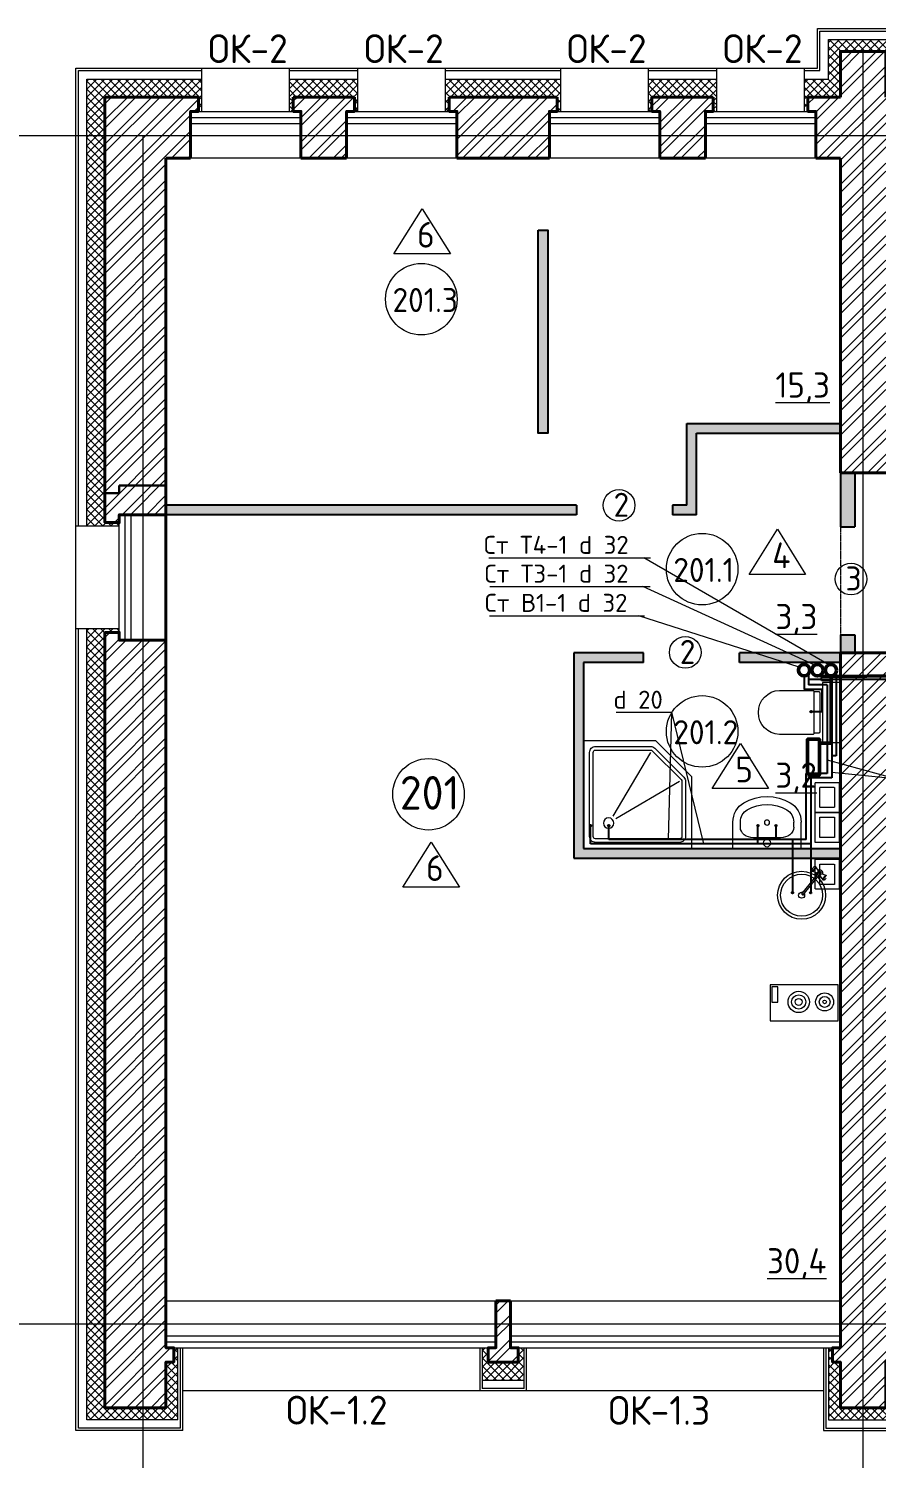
# Model space of a CAD drawing. Header units: millimetres. Extents: x -718 to 68664, y 3859 to 52864.
# Drawn here: x 24388 to 31453, y 12998 to 24910 of the extents above; entities that cross this region are included whole.
import ezdxf

# ---------------------------------------------------------------- set-up
doc = ezdxf.new("R2010")
doc.units = ezdxf.units.MM
for name, pattern in [('ACAD_ISO02W100', [15, 12, -3]), ('ACAD_ISO04W100', [30, 24, -3, 0, -3]), ('DASHED', [19.05, 12.7, -6.35])]:
    doc.linetypes.add(name, pattern=pattern)
for name, color, linetype, lineweight in [('Text', 7, 'Continuous', 15), ('ГВС (Т3)', 10, 'Continuous', 50), ('ГВС (Т3)_20', 10, 'Continuous', 25), ('ГВС_циркуляция (Т4)', 6, 'Continuous', 50), ('ГВС_циркуляция (Т4)_20', 6, 'Continuous', 25), ('Ж-б_балка', 144, 'ACAD_ISO02W100', 9), ('Кирпич_стены', 56, 'Continuous', 40), ('Марк_пом', 250, 'Continuous', 15), ('Марка пола', 164, 'Continuous', 20), ('Марка_окна_двери', 166, 'Continuous', 13), ('Оборудование', 19, 'Continuous', 13), ('Оборудование_вент', 164, 'Continuous', 15), ('Окна', 164, 'Continuous', 15), ('Оси', 136, 'ACAD_ISO04W100', 9), ('Перегородки_новые_CКЦ', 146, 'Continuous', 25), ('Площадь_текст', 198, 'Continuous', 9), ('Проем_закладываемый', 164, 'Continuous', 30), ('Утеплитель', 36, 'Continuous', 9), ('фасад_навесной', 250, 'Continuous', 15), ('ХВС (В1)', 5, 'Continuous', 50), ('ХВС (В1)_20', 5, 'Continuous', 25), ('Штрих_кирпич_план', 27, 'Continuous', 5), ('Штрих_перегородки_план_СКЦ', 116, 'Continuous', 5), ('Штрих_утеплитель_план', 27, 'Continuous', 5)]:
    doc.layers.add(name, color=color, linetype=linetype, lineweight=lineweight)
doc.styles.add('GOST Common_1', font='isocpeur.ttf', dxfattribs={"width": 0.95, "height": 45})
doc.styles.add('ISOCPEUR', font='isocpeur.ttf', dxfattribs={"width": 0.65})

# ---------------------------------------------------------------- blocks, each defined once
blk = doc.blocks.new('Basin 01_72')
for p, q in [((0, 350), (0, 171.8)), ((460, 350), (0, 350)), ((460, 350), (460, 171.8)), ((50, 207.5), (50, 171.8)), ((138.9, 278.2), (138.9, 278.2)), ((321.1, 278.2), (138.9, 278.2)), ((410, 207.5), (410, 171.8))]:
    blk.add_line(p, q)
for points in [[(138.9, 278.2), (121.6, 276.9), (104.9, 272.8), (89.5, 266.3), (76, 257.5), (65, 246.8), (56.8, 234.5), (51.7, 221.3), (50, 207.5)], [(410, 207.5), (408.3, 221.3), (403.2, 234.5), (395, 246.8), (384, 257.5), (370.5, 266.3), (355.1, 272.8), (338.4, 276.9), (321.1, 278.2)], [(0, 171.8), (1.2, 152.1), (5, 132.7), (11.1, 114.1), (19.5, 96.5), (30.1, 80.2), (42.7, 65.6), (56.9, 52.9), (72.7, 42.3)], [(50, 171.8), (50.8, 159.2), (53.2, 146.8), (57.1, 134.9), (62.5, 123.6), (69.3, 113.2), (77.3, 103.8), (86.4, 95.7), (96.5, 89)], [(363.5, 89), (373.6, 95.7), (382.7, 103.8), (390.7, 113.2), (397.5, 123.6), (402.9, 134.9), (406.8, 146.8), (409.2, 159.2), (410, 171.8)], [(387.3, 42.3), (403.1, 52.9), (417.3, 65.6), (429.9, 80.2), (440.5, 96.5), (448.9, 114.1), (455, 132.7), (458.8, 152.1), (460, 171.8)], [(72.7, 42.3), (109.8, 24), (148.8, 10.8), (189.1, 2.7), (230, 0), (270.9, 2.7), (311.2, 10.8), (350.2, 24), (387.3, 42.3)], [(96.5, 89), (128, 73.4), (161.1, 62.2), (195.3, 55.3), (230, 53), (264.7, 55.3), (298.9, 62.2), (332, 73.4), (363.5, 89)]]:
    blk.add_lwpolyline(points)
for centre, radius in [((230, 313.2), 25), ((230, 175.7), 17.5)]:
    blk.add_circle(centre, radius)
blk = doc.blocks.new('K10-46')
at = {"layer": 'Оборудование'}
for p, q in [((-800, -559), (-270, -244)), ((-558, -800), (-246, -268))]:
    blk.add_line(p, q, dxfattribs=at)
blk.add_lwpolyline([(0, 0), (-900, 0), (-900, -600), (-600, -900), (0, -900)], close=True, dxfattribs=at)
for points in [[(-100, -50), (-800, -50, 0.414214), (-850, -100), (-850, -559, 0.198912), (-835, -594), (-594, -835, 0.198912), (-559, -850), (-100, -850, 0.414214), (-50, -800), (-50, -100, 0.414214)], [(-100, -80), (-800, -80, 0.414214), (-820, -100), (-820, -559, 0.198912), (-814, -573), (-573, -814, 0.198912), (-559, -820), (-100, -820, 0.414214), (-80, -800), (-80, -100, 0.414214)]]:
    blk.add_lwpolyline(points, format="xyb", close=True, dxfattribs=at)
blk.add_circle((-211, -209), 43.3, dxfattribs=at)

msp = doc.modelspace()

# ---------------------------------------------------------------- hatches: boundary and pattern name
at = {"layer": 'Штрих_кирпич_план'}
h = msp.add_hatch(dxfattribs=at)
h.set_pattern_fill('ANSI32', color=256, scale=15)
h.set_pattern_definition([(45, (-66363.26, 106126.58), (-101.02788, 101.02788), []), (45, (-66295.91, 106126.58), (-101.02788, 101.02788), [])])
h.paths.add_polyline_path([(27038, 24220), (27103, 24220), (27103, 24340), (26593, 24340), (26593, 24220), (26658, 24220), (26658, 23830), (27038, 23830)])
h.paths.add_polyline_path([(28728, 24220), (28793, 24220), (28793, 24340), (27893, 24340), (27893, 24220), (27958, 24220), (27958, 23830), (28728, 23830)])
h.paths.add_polyline_path([(30028, 24220), (30093, 24220), (30093, 24340), (29583, 24340), (29583, 24220), (29648, 24220), (29648, 23830), (30028, 23830)])
h.paths.add_polyline_path([(31533, 23830), (31738, 23830), (31738, 24220), (31803, 24220), (31803, 24340), (31533, 24340), (31533, 24720), (31153, 24720), (31153, 24340), (30883, 24340), (30883, 24220), (30948, 24220), (30948, 23830), (31153, 23830), (31153, 21210), (31793, 21210), (31793, 21720), (31533, 21720)])
h.paths.add_polyline_path([(33038, 24220), (33103, 24220), (33103, 24340), (32593, 24340), (32593, 24220), (32658, 24220), (32658, 23830), (33038, 23830)])
h.paths.add_polyline_path([(34728, 24220), (34793, 24220), (34793, 24340), (33893, 24340), (33893, 24220), (33958, 24220), (33958, 23830), (34728, 23830)], flags=17)
h.paths.add_polyline_path([(36028, 24220), (36093, 24220), (36093, 24340), (35583, 24340), (35583, 24220), (35648, 24220), (35648, 23830), (36028, 23830)], flags=17)
h.paths.add_polyline_path([(37738, 24220), (37803, 24220), (37803, 24340), (37533, 24340), (37533, 24720), (37153, 24720), (37153, 24340), (36883, 24340), (36883, 24220), (36948, 24220), (36948, 23830), (37153, 23830), (37153, 21720), (32693, 21720), (32693, 21210), (37533, 21210), (37533, 23830), (37738, 23830)])
h.paths.add_polyline_path([(39038, 24220), (39103, 24220), (39103, 24340), (38593, 24340), (38593, 24220), (38658, 24220), (38658, 23830), (39038, 23830)])
h.paths.add_polyline_path([(40728, 24220), (40793, 24220), (40793, 24340), (39893, 24340), (39893, 24220), (39958, 24220), (39958, 23830), (40728, 23830)])
h.paths.add_polyline_path([(42028, 24220), (42093, 24220), (42093, 24340), (41583, 24340), (41583, 24220), (41648, 24220), (41648, 23830), (42028, 23830)])
h.paths.add_polyline_path([(43738, 24220), (43803, 24220), (43803, 24340), (43533, 24340), (43533, 24720), (43153, 24720), (43153, 24340), (42883, 24340), (42883, 24220), (42948, 24220), (42948, 23830), (43153, 23830), (43153, 21210), (43533, 21210), (43533, 23830), (43738, 23830)])
h.paths.add_polyline_path([(45038, 24220), (45103, 24220), (45103, 24340), (44593, 24340), (44593, 24220), (44658, 24220), (44658, 23830), (45038, 23830)])
h.paths.add_polyline_path([(46728, 24220), (46793, 24220), (46793, 24340), (45893, 24340), (45893, 24220), (45958, 24220), (45958, 23830), (46728, 23830)])
h.paths.add_polyline_path([(48028, 24220), (48093, 24220), (48093, 24340), (47583, 24340), (47583, 24220), (47648, 24220), (47648, 23830), (48028, 23830)])
h.paths.add_polyline_path([(49738, 24220), (49803, 24220), (49803, 24340), (49533, 24340), (49533, 24720), (49153, 24720), (49153, 24340), (48883, 24340), (48883, 24220), (48948, 24220), (48948, 23830), (49153, 23830), (49153, 21210), (49533, 21210), (49533, 23830), (49738, 23830)])
h.paths.add_polyline_path([(51038, 24220), (51103, 24220), (51103, 24340), (50593, 24340), (50593, 24220), (50658, 24220), (50658, 23830), (51038, 23830)])
h.paths.add_polyline_path([(52728, 24220), (52793, 24220), (52793, 24340), (51893, 24340), (51893, 24220), (51958, 24220), (51958, 23830), (52728, 23830)])
h.paths.add_polyline_path([(54028, 24220), (54093, 24220), (54093, 24340), (53583, 24340), (53583, 24220), (53648, 24220), (53648, 23830), (54028, 23830)])
h.paths.add_polyline_path([(55663, 24720), (55153, 24720), (55153, 24340), (54883, 24340), (54883, 24220), (54948, 24220), (54948, 23830), (55153, 23830), (55153, 21075), (55663, 21075)])
h.paths.add_polyline_path([(55663, 19945), (55153, 19945), (55153, 14310), (55153, 13920), (55088, 13920), (55088, 13800), (55153, 13800), (55153, 13420), (55663, 13420), (55663, 13800)])
h.paths.add_polyline_path([(52468, 13920), (52403, 13920), (52403, 14310), (52283, 14310), (52283, 13920), (52218, 13920), (52218, 13800), (52468, 13800)])
h.paths.add_polyline_path([(49533, 19710), (49153, 19710), (49153, 14310), (49153, 13920), (49088, 13920), (49088, 13800), (49153, 13800), (49153, 13420), (49533, 13420), (49533, 13800), (49598, 13800), (49598, 13920), (49533, 13920), (49533, 14310)])
h.paths.add_polyline_path([(43533, 19710), (43153, 19710), (43153, 14310), (43153, 13920), (43088, 13920), (43088, 13800), (43153, 13800), (43153, 13420), (43533, 13420), (43533, 13800), (43598, 13800), (43598, 13920), (43533, 13920), (43533, 14310)])
h.paths.add_polyline_path([(37533, 19710), (37153, 19710), (37153, 14310), (37153, 13920), (37088, 13920), (37088, 13800), (37153, 13800), (37153, 13420), (37533, 13420), (37533, 13800), (37598, 13800), (37598, 13920), (37533, 13920), (37533, 14310)])
h.paths.add_polyline_path([(40403, 14310), (40283, 14310), (40283, 13920), (40218, 13920), (40218, 13800), (40468, 13800), (40468, 13920), (40403, 13920)])
h.paths.add_polyline_path([(46468, 13920), (46403, 13920), (46403, 14310), (46283, 14310), (46283, 13920), (46218, 13920), (46218, 13800), (46468, 13800)])
h.paths.add_polyline_path([(34468, 13920), (34403, 13920), (34403, 14310), (34283, 14310), (34283, 13920), (34218, 13920), (34218, 13800), (34468, 13800)])
h.paths.add_polyline_path([(31533, 19710), (31153, 19710), (31153, 14310), (31153, 13920), (31088, 13920), (31088, 13800), (31153, 13800), (31153, 13420), (31533, 13420), (31533, 13800), (31598, 13800), (31598, 13920), (31533, 13920), (31533, 14310)])
h.paths.add_polyline_path([(28468, 13920), (28403, 13920), (28403, 14310), (28283, 14310), (28283, 13920), (28218, 13920), (28218, 13800), (28468, 13800)])
h.paths.add_polyline_path([(25023, 20795), (25143, 20795), (25148, 20860), (25536, 20860), (25531, 23830), (25738, 23830), (25738, 24220), (25803, 24220), (25803, 24340), (25023, 24340)])
h.paths.add_polyline_path([(25143, 19880), (25023, 19880), (25023, 13420), (25533, 13420), (25533, 13800), (25598, 13800), (25598, 13920), (25533, 13920), (25533, 19815), (25143, 19815)])
at = {"layer": 'Штрих_перегородки_план_СКЦ'}
h = msp.add_hatch(dxfattribs=at)
h.set_pattern_fill('ANSI36', color=256, scale=15)
h.set_pattern_definition([(45, (-66363.263, 106126.584), (25.25697, 92.608891), [119.0625, -23.8125, 0, -23.8125])])
h.paths.add_polyline_path([(31273, 21210), (31153, 21210), (31153, 20760), (31273, 20760)])
h.paths.add_polyline_path([(31273, 19860), (31153, 19860), (31153, 19710), (31273, 19710)])
h.paths.add_polyline_path([(31153, 19710), (30313, 19710), (30313, 19630), (31153, 19630)], flags=17)
h.paths.add_polyline_path([(29513, 19710), (28933, 19710), (28933, 18000), (31153, 18000), (31153, 18080), (29013, 18080), (29013, 18980), (29013, 19630), (29513, 19630)])
h.paths.add_polyline_path([(28714, 23230), (28634, 23230), (28634, 21540), (28714, 21540)])
h.paths.add_polyline_path([(28953, 20940), (25533, 20940), (25533, 20860), (28953, 20860)])
h.paths.add_polyline_path([(31153, 21620), (29873, 21620), (29873, 20940), (29753, 20940), (29753, 20860), (29953, 20860), (29953, 21540), (31153, 21540)])
at = {"layer": 'Штрих_утеплитель_план'}
h = msp.add_hatch(dxfattribs=at)
h.set_pattern_fill('ANSI37', color=256, scale=15)
h.set_pattern_definition([(45, (55753.34, 22957.65), (-33.67596, 33.67596), []), (135, (55753.34, 22957.65), (-33.67596, -33.67596), [])])
h.paths.add_polyline_path([(55813, 24820), (55053, 24820), (55053, 24490), (54853, 24490), (54853, 24220), (54883, 24220), (54883, 24340), (55153, 24340), (55153, 24720), (55663, 24720), (55663, 21075), (55443, 21075), (55443, 21045), (55813, 21045)])
h.paths.add_polyline_path([(55813, 19975), (55443, 19975), (55443, 19945), (55663, 19945), (55663, 13800), (55663, 13420), (55343, 13420), (55343, 13320), (55813, 13320)])
h.paths.add_polyline_path([(55343, 13420), (55153, 13420), (55153, 13800), (55088, 13800), (55088, 13920), (55053, 13920), (55053, 13320), (55343, 13320)])
h.paths.add_polyline_path([(25023, 24020), (24873, 24020), (24873, 20765), (25143, 20765), (25143, 20795), (25023, 20795)])
h.paths.add_polyline_path([(25023, 19880), (25143, 19880), (25143, 19910), (24873, 19910), (24873, 14120), (25023, 14120)])
h.paths.add_polyline_path([(25833, 24490), (24873, 24490), (24873, 24020), (25023, 24020), (25023, 24340), (25533, 24340), (25803, 24340), (25803, 24220), (25833, 24220)])
h.paths.add_polyline_path([(27133, 24490), (26563, 24490), (26563, 24220), (26593, 24220), (26593, 24340), (27103, 24340), (27103, 24220), (27133, 24220)])
h.paths.add_polyline_path([(28823, 24490), (27863, 24490), (27863, 24220), (27893, 24220), (27893, 24340), (28793, 24340), (28793, 24220), (28823, 24220)])
h.paths.add_polyline_path([(30123, 24490), (29553, 24490), (29553, 24220), (29583, 24220), (29583, 24340), (30093, 24340), (30093, 24220), (30123, 24220)])
h.paths.add_polyline_path([(31153, 24720), (31533, 24720), (31533, 24340), (31803, 24340), (31803, 24220), (31833, 24220), (31833, 24490), (31633, 24490), (31633, 24820), (31053, 24820), (31053, 24490), (30853, 24490), (30853, 24220), (30883, 24220), (30883, 24340), (31153, 24340)])
h.paths.add_polyline_path([(33133, 24490), (32563, 24490), (32563, 24220), (32593, 24220), (32593, 24340), (33103, 24340), (33103, 24220), (33133, 24220)])
h.paths.add_polyline_path([(34823, 24490), (33863, 24490), (33863, 24220), (33893, 24220), (33893, 24340), (34793, 24340), (34793, 24220), (34823, 24220)])
h.paths.add_polyline_path([(36123, 24490), (35553, 24490), (35553, 24220), (35583, 24220), (35583, 24340), (36093, 24340), (36093, 24220), (36123, 24220)])
h.paths.add_polyline_path([(37153, 24720), (37533, 24720), (37533, 24340), (37803, 24340), (37803, 24220), (37833, 24220), (37833, 24490), (37633, 24490), (37633, 24820), (37053, 24820), (37053, 24490), (36853, 24490), (36853, 24220), (36883, 24220), (36883, 24340), (37153, 24340)])
h.paths.add_polyline_path([(39133, 24490), (38563, 24490), (38563, 24220), (38593, 24220), (38593, 24340), (39103, 24340), (39103, 24220), (39133, 24220)])
h.paths.add_polyline_path([(40823, 24490), (39863, 24490), (39863, 24220), (39893, 24220), (39893, 24340), (40793, 24340), (40793, 24220), (40823, 24220)])
h.paths.add_polyline_path([(42123, 24490), (41553, 24490), (41553, 24220), (41583, 24220), (41583, 24340), (42093, 24340), (42093, 24220), (42123, 24220)])
h.paths.add_polyline_path([(43153, 24720), (43533, 24720), (43533, 24340), (43803, 24340), (43803, 24220), (43833, 24220), (43833, 24490), (43633, 24490), (43633, 24820), (43053, 24820), (43053, 24490), (42853, 24490), (42853, 24220), (42883, 24220), (42883, 24340), (43153, 24340)])
h.paths.add_polyline_path([(45133, 24490), (44563, 24490), (44563, 24220), (44593, 24220), (44593, 24340), (45103, 24340), (45103, 24220), (45133, 24220)])
h.paths.add_polyline_path([(46823, 24490), (45863, 24490), (45863, 24220), (45893, 24220), (45893, 24340), (46793, 24340), (46793, 24220), (46823, 24220)])
h.paths.add_polyline_path([(48123, 24490), (47553, 24490), (47553, 24220), (47583, 24220), (47583, 24340), (48093, 24340), (48093, 24220), (48123, 24220)])
h.paths.add_polyline_path([(49153, 24720), (49533, 24720), (49533, 24340), (49803, 24340), (49803, 24220), (49833, 24220), (49833, 24490), (49633, 24490), (49633, 24820), (49053, 24820), (49053, 24490), (48853, 24490), (48853, 24220), (48883, 24220), (48883, 24340), (49153, 24340)])
h.paths.add_polyline_path([(51133, 24490), (50563, 24490), (50563, 24220), (50593, 24220), (50593, 24340), (51103, 24340), (51103, 24220), (51133, 24220)])
h.paths.add_polyline_path([(52823, 24490), (51863, 24490), (51863, 24220), (51893, 24220), (51893, 24340), (52793, 24340), (52793, 24220), (52823, 24220)])
h.paths.add_polyline_path([(54123, 24490), (53553, 24490), (53553, 24220), (53583, 24220), (53583, 24340), (54093, 24340), (54093, 24220), (54123, 24220)])
h.paths.add_polyline_path([(25343, 13420), (25023, 13420), (25023, 13800), (25023, 14120), (24873, 14120), (24873, 13320), (25343, 13320)])
h.paths.add_polyline_path([(25633, 13920), (25598, 13920), (25598, 13800), (25533, 13800), (25533, 13420), (25343, 13420), (25343, 13320), (25633, 13320)])
h.paths.add_polyline_path([(28518, 13920), (28468, 13920), (28468, 13800), (28218, 13800), (28218, 13920), (28168, 13920), (28168, 13650), (28518, 13650)])
h.paths.add_polyline_path([(31633, 13920), (31598, 13920), (31598, 13800), (31533, 13800), (31533, 13420), (31343, 13420), (31343, 13320), (31633, 13320)])
h.paths.add_polyline_path([(31343, 13420), (31153, 13420), (31153, 13800), (31088, 13800), (31088, 13920), (31053, 13920), (31053, 13320), (31343, 13320)])
h.paths.add_polyline_path([(34518, 13920), (34468, 13920), (34468, 13800), (34218, 13800), (34218, 13920), (34168, 13920), (34168, 13650), (34518, 13650)])
h.paths.add_polyline_path([(37153, 13800), (37088, 13800), (37088, 13920), (37053, 13920), (37053, 13320), (37343, 13320), (37343, 13420), (37153, 13420)])
h.paths.add_polyline_path([(37633, 13920), (37598, 13920), (37598, 13800), (37533, 13800), (37533, 13420), (37343, 13420), (37343, 13320), (37633, 13320)])
h.paths.add_polyline_path([(40518, 13920), (40468, 13920), (40468, 13800), (40218, 13800), (40218, 13920), (40168, 13920), (40168, 13650), (40518, 13650)])
h.paths.add_polyline_path([(43633, 13920), (43598, 13920), (43598, 13800), (43533, 13800), (43533, 13420), (43343, 13420), (43343, 13320), (43633, 13320)])
h.paths.add_polyline_path([(43343, 13420), (43153, 13420), (43153, 13800), (43088, 13800), (43088, 13920), (43053, 13920), (43053, 13320), (43343, 13320)])
h.paths.add_polyline_path([(46518, 13920), (46468, 13920), (46468, 13800), (46218, 13800), (46218, 13920), (46168, 13920), (46168, 13650), (46518, 13650)])
h.paths.add_polyline_path([(49153, 13800), (49088, 13800), (49088, 13920), (49053, 13920), (49053, 13320), (49343, 13320), (49343, 13420), (49153, 13420)])
h.paths.add_polyline_path([(49633, 13920), (49598, 13920), (49598, 13800), (49533, 13800), (49533, 13420), (49343, 13420), (49343, 13320), (49633, 13320)])
h.paths.add_polyline_path([(52518, 13920), (52468, 13920), (52468, 13800), (52218, 13800), (52218, 13920), (52168, 13920), (52168, 13650), (52518, 13650)])

# ---------------------------------------------------------------- linework, layer by layer
at = {"layer": 'Text'}
for points in [[(28224, 20501), (29570, 20501)], [(31056, 19609), (29514, 20501)], [(28233, 20261), (29567, 20261)], [(30939, 19606), (29508, 20261)], [(28229, 20017), (29522, 20017)], [(30809, 19589), (29474, 20017)], [(29284, 19214), (29749, 19214)], [(29722, 18155), (29749, 19214)], [(30016, 18118), (29749, 19214)], [(31044, 18819), (31611, 18662)], [(31082, 18716), (31611, 18662)]]:
    msp.add_lwpolyline(points, dxfattribs=at)
at = {"layer": 'ГВС (Т3)'}
msp.add_line((30995, 19512), (31934, 19518), dxfattribs=at)
msp.add_circle((30962, 19565), 47.2, dxfattribs=at)
at = {"layer": 'ГВС (Т3)_20'}
for p, q in [((30995, 19480), (30995, 19531)), ((31082, 19480), (30995, 19480)), ((31082, 19480), (31082, 18668)), ((31082, 18668), (30906, 18668)), ((30943, 18668), (30906, 18668)), ((30906, 18668), (30906, 17719)), ((29071, 18212), (29071, 18269)), ((29071, 18118), (29071, 18262)), ((30466, 18118), (30466, 18269)), ((30906, 18118), (29071, 18118)), ((30906, 17769), (30906, 17712))]:
    msp.add_line(p, q, dxfattribs=at)
for centre in [(29071, 18269), (30466, 18269), (30906, 17712)]:
    msp.add_circle(centre, 6.81, dxfattribs=at)
at = {"layer": 'ГВС_циркуляция (Т4)'}
for p, q in [((31077, 19518), (31077, 18956)), ((31077, 18956), (30978, 18956))]:
    msp.add_line(p, q, dxfattribs=at)
msp.add_lwpolyline([(30880, 18692), (30978, 18692), (30978, 18990), (30880, 18990)], close=True, dxfattribs=at)
msp.add_circle((31074, 19565), 47.2, dxfattribs=at)
at = {"layer": 'ГВС_циркуляция (Т4)_20'}
for p, q in [((31119, 19552), (31119, 18852)), ((31119, 18852), (31082, 18852))]:
    msp.add_line(p, q, dxfattribs=at)
at = {"layer": 'Ж-б_балка', "ltscale": 0.1}
msp.add_line((31153, 21210), (31153, 19710), dxfattribs=at)
at = {"layer": 'Ж-б_балка', "ltscale": 15}
msp.add_line((31153, 19860), (31153, 19710), dxfattribs=at)
at = {"layer": 'Кирпич_стены'}
for p, q in [((25803, 24340), (25533, 24340)), ((30883, 24340), (31153, 24340)), ((25533, 23830), (25738, 23830)), ((30948, 23830), (31153, 23830)), ((31153, 21210), (31793, 21210)), ((25533, 20860), (25533, 19815)), ((31153, 19710), (31533, 19710))]:
    msp.add_line(p, q, dxfattribs=at)
at = {"layer": 'Кирпич_стены', "lineweight": 15}
for p, q in [((30948, 23830), (25738, 23830)), ((25533, 14310), (31153, 14310))]:
    msp.add_line(p, q, dxfattribs=at)
at = {"layer": 'Кирпич_стены'}
for points in [[(31533, 24340), (31533, 24720), (31153, 24720), (31153, 24340)], [(25023, 20795), (25023, 24340)], [(25023, 24340), (25533, 24340), (25533, 24340)], [(25738, 23830), (25738, 24220), (25803, 24220), (25803, 24340)], [(27103, 24340), (26593, 24340)], [(26658, 23830), (26658, 24220), (26593, 24220), (26593, 24340)], [(27038, 23830), (27038, 24220), (27103, 24220), (27103, 24340)], [(28793, 24340), (27893, 24340)], [(27958, 23830), (27958, 24220), (27893, 24220), (27893, 24340)], [(28728, 23830), (28728, 24220), (28793, 24220), (28793, 24340)], [(30093, 24340), (29583, 24340)], [(29648, 23830), (29648, 24220), (29583, 24220), (29583, 24340)], [(30028, 23830), (30028, 24220), (30093, 24220), (30093, 24340)], [(30948, 23830), (30948, 24220), (30883, 24220), (30883, 24340)], [(25533, 20860), (25533, 23830)], [(26658, 23830), (27038, 23830)], [(27958, 23830), (28728, 23830)], [(29648, 23830), (30028, 23830)], [(31153, 23830), (31153, 21210)], [(25533, 20860), (25143, 20860), (25143, 20795), (25023, 20795)], [(25023, 13800), (25023, 19880)], [(25533, 19815), (25143, 19815), (25143, 19880), (25023, 19880)], [(25533, 14310), (25533, 19815)], [(31153, 19710), (31153, 14310)], [(25533, 14310), (25533, 13920), (25598, 13920), (25598, 13800), (25533, 13800)], [(28283, 14310), (28283, 13920), (28218, 13920), (28218, 13800)], [(28403, 14310), (28283, 14310)], [(28403, 14310), (28403, 13920), (28468, 13920), (28468, 13800)], [(31153, 14310), (31153, 13920), (31088, 13920), (31088, 13800), (31153, 13800)], [(25023, 13800), (25023, 13420), (25533, 13420), (25533, 13800), (25598, 13800)], [(28218, 13800), (28468, 13800)], [(31088, 13800), (31153, 13800), (31153, 13420), (31533, 13420), (31533, 13800), (31598, 13800)]]:
    msp.add_lwpolyline(points, dxfattribs=at)
at = {"layer": 'Марк_пом'}
for centre in [(27661, 22656), (30001, 20407), (30001, 19055), (27721, 18531)]:
    msp.add_circle(centre, 298, dxfattribs=at)
at = {"layer": 'Марка пола', "ltscale": 100}
for points in [[(27668, 23410), (27903, 23033), (27433, 23033), (27668, 23410)], [(30628, 20739), (30863, 20362), (30393, 20362), (30628, 20739)], [(30320, 18955), (30555, 18578), (30084, 18578), (30320, 18955)], [(27743, 18133), (27978, 17756), (27508, 17756), (27743, 18133)]]:
    msp.add_lwpolyline(points, dxfattribs=at)
at = {"layer": 'Марка_окна_двери'}
for centre in [(29309, 20939), (31242, 20324), (29860, 19713)]:
    msp.add_circle(centre, 132, dxfattribs=at)
at = {"layer": 'Оборудование', "linetype": 'Continuous'}
for p, q in [((30972, 17878), (30842, 17717)), ((30918, 17908), (30915, 17903)), ((30915, 17903), (30915, 17899)), ((30915, 17899), (30916, 17897)), ((30917, 17893), (30915, 17899)), ((30916, 17897), (30919, 17896)), ((30917, 17893), (30918, 17890)), ((30921, 17914), (30918, 17908)), ((30918, 17890), (30921, 17889)), ((30954, 17876), (30918, 17890)), ((30919, 17896), (30922, 17897)), ((30925, 17919), (30921, 17914)), ((30921, 17889), (30925, 17891)), ((30922, 17897), (30927, 17901)), ((30930, 17924), (30925, 17919)), ((30925, 17891), (30931, 17895)), ((30927, 17901), (30932, 17905)), ((30935, 17927), (30930, 17924)), ((30931, 17895), (30937, 17900)), ((30932, 17905), (30936, 17911)), ((30938, 17928), (30935, 17927)), ((30936, 17911), (30939, 17916)), ((30937, 17900), (30942, 17907)), ((30941, 17928), (30938, 17928)), ((30945, 17928), (30938, 17928)), ((30939, 17916), (30942, 17921)), ((30942, 17925), (30941, 17928)), ((30942, 17921), (30942, 17925)), ((30942, 17907), (30946, 17913)), ((30948, 17927), (30945, 17928)), ((30946, 17913), (30949, 17920)), ((30949, 17924), (30948, 17927)), ((30970, 17894), (30948, 17927)), ((30949, 17920), (30949, 17924)), ((30963, 17881), (30961, 17875)), ((30961, 17875), (30961, 17869)), ((30961, 17869), (30962, 17866)), ((30964, 17880), (30962, 17875)), ((30962, 17875), (30962, 17869)), ((30962, 17869), (30963, 17867)), ((30967, 17885), (30963, 17881)), ((30967, 17884), (30964, 17880)), ((30972, 17888), (30967, 17885)), ((30972, 17887), (30967, 17884)), ((30969, 17877), (30968, 17874)), ((30968, 17874), (30968, 17873)), ((30971, 17880), (30969, 17877)), ((30974, 17882), (30971, 17880)), ((30977, 17889), (30972, 17888)), ((30977, 17888), (30972, 17887)), ((30975, 17880), (30972, 17878)), ((30978, 17882), (30974, 17882)), ((30978, 17880), (30975, 17880)), ((30983, 17888), (30977, 17889)), ((30983, 17887), (30977, 17888)), ((30981, 17882), (30978, 17882)), ((30980, 17880), (30978, 17880)), ((30983, 17879), (30980, 17880)), ((30984, 17880), (30981, 17882)), ((30988, 17886), (30983, 17888)), ((30988, 17885), (30983, 17887)), ((30985, 17876), (30983, 17879)), ((30986, 17878), (30984, 17880)), ((30986, 17874), (30985, 17876)), ((30985, 17868), (30986, 17871)), ((30988, 17874), (30986, 17878)), ((30986, 17871), (30986, 17874)), ((30986, 17868), (30988, 17871)), ((30992, 17881), (30988, 17886)), ((30991, 17881), (30988, 17885)), ((30988, 17871), (30988, 17874)), ((30993, 17875), (30991, 17881)), ((30994, 17876), (30992, 17881)), ((30992, 17865), (30993, 17870)), ((30993, 17870), (30993, 17875)), ((30993, 17864), (30994, 17870)), ((30994, 17870), (30994, 17876)), ((31001, 17869), (31038, 17855)), ((30855, 17707), (30985, 17868)), ((30975, 17857), (30978, 17856)), ((30975, 17856), (30978, 17855)), ((30978, 17856), (30983, 17857)), ((30978, 17855), (30984, 17856)), ((30980, 17863), (30981, 17863)), ((30981, 17863), (30984, 17865)), ((30983, 17857), (30988, 17860)), ((30984, 17865), (30986, 17868)), ((30984, 17856), (30989, 17860)), ((30986, 17850), (31007, 17818)), ((30988, 17860), (30992, 17865)), ((30989, 17860), (30993, 17864)), ((31007, 17825), (31006, 17820)), ((31006, 17820), (31007, 17818)), ((31009, 17831), (31007, 17825)), ((31007, 17818), (31011, 17817)), ((31014, 17838), (31009, 17831)), ((31011, 17817), (31017, 17817)), ((31014, 17823), (31013, 17819)), ((31013, 17819), (31014, 17817)), ((31019, 17844), (31014, 17838)), ((31016, 17829), (31014, 17823)), ((31014, 17817), (31017, 17817)), ((31019, 17834), (31016, 17829)), ((31017, 17817), (31021, 17818)), ((31025, 17850), (31019, 17844)), ((31024, 17840), (31019, 17834)), ((31021, 17818), (31025, 17821)), ((31029, 17844), (31024, 17840)), ((31030, 17854), (31025, 17850)), ((31025, 17821), (31030, 17826)), ((31033, 17847), (31029, 17844)), ((31034, 17855), (31030, 17854)), ((31030, 17826), (31034, 17831)), ((30833, 17708), (30832, 17705)), ((30832, 17705), (30832, 17702)), ((30832, 17702), (30833, 17699)), ((30834, 17712), (30833, 17709)), ((30833, 17708), (30834, 17712)), ((30833, 17709), (30833, 17705)), ((30833, 17705), (30835, 17701)), ((30833, 17699), (30835, 17696)), ((30837, 17715), (30834, 17712)), ((30835, 17701), (30837, 17698)), ((30835, 17696), (30838, 17694)), ((30840, 17717), (30837, 17715)), ((30837, 17698), (30840, 17696)), ((30838, 17694), (30842, 17694)), ((30842, 17717), (30840, 17717)), ((30840, 17696), (30844, 17696)), ((30842, 17694), (30845, 17694)), ((30844, 17696), (30848, 17697)), ((30845, 17694), (30848, 17696)), ((30848, 17697), (30851, 17698)), ((30848, 17696), (30851, 17698)), ((30851, 17698), (30853, 17701)), ((30853, 17701), (30855, 17705)), ((30855, 17705), (30855, 17707))]:
    msp.add_line(p, q, dxfattribs=at)
at = {"layer": 'Оборудование'}
for points in [[(31153, 19463), (31003, 19463), (31003, 18963), (31153, 18963)], [(30567, 16644), (31134, 16644), (31134, 16943), (30567, 16943)], [(30633, 16799), (30633, 16928), (30583, 16928), (30583, 16799)]]:
    msp.add_lwpolyline(points, close=True, dxfattribs=at)
msp.add_lwpolyline([(30647, 19397), (30647, 19397), (30923, 19397, -0.414214), (30933, 19387), (30971, 19387, -0.414214), (30981, 19377), (30981, 19049, -0.414214), (30971, 19039), (30933, 19039, -0.414214), (30923, 19029), (30647, 19029, -0.965307)], format="xyb", close=True, dxfattribs=at)
msp.add_lwpolyline([(30933, 19387), (30933, 19039)], dxfattribs=at)
at = {"layer": 'Оборудование', "linetype": 'Continuous'}
for radius in [200, 175, 25]:
    msp.add_circle((30830, 17690), radius, dxfattribs=at)
at = {"layer": 'Оборудование'}
for centre, radius in [((30806, 16801), 89), ((30806, 16801), 59), ((30806, 16801), 29), ((31022, 16801), 75), ((31022, 16801), 45), ((31022, 16801), 15)]:
    msp.add_circle(centre, radius, dxfattribs=at)
at = {"layer": 'Оборудование', "linetype": 'Continuous'}
for start, end in [(169.0488, 215.847), (349.0488, 113.0958), (246.2976, 293.0958)]:
    msp.add_arc((30978, 17872), 30, start, end, dxfattribs=at)
at = {"layer": 'Оборудование_вент', "color": 175, "linetype": 'DASHED', "lineweight": 9, "ltscale": 0.06, "true_color": 0x4554a5}
for points in [[(30943, 18380), (30943, 18630), (31143, 18630), (31143, 18380)], [(30983, 18420), (30983, 18590), (31103, 18590), (31103, 18420)], [(30943, 17740), (30943, 17990), (31143, 17990), (31143, 17740)], [(30983, 17780), (30983, 17950), (31103, 17950), (31103, 17780)]]:
    msp.add_lwpolyline(points, close=True, dxfattribs=at)
at = {"layer": 'Оборудование_вент', "ltscale": 0.06}
for points in [[(30943, 18130), (30943, 18380), (31143, 18380), (31143, 18130)], [(30983, 18170), (30983, 18340), (31103, 18340), (31103, 18170)]]:
    msp.add_lwpolyline(points, close=True, dxfattribs=at)
at = {"layer": 'Окна'}
for p, q in [((25803, 24220), (26593, 24220)), ((27103, 24220), (27893, 24220)), ((28793, 24220), (29583, 24220)), ((30093, 24220), (30883, 24220)), ((25738, 24170), (26658, 24170)), ((25738, 24120), (26658, 24120)), ((27038, 24170), (27958, 24170)), ((27038, 24120), (27958, 24120)), ((28728, 24170), (29648, 24170)), ((28728, 24120), (29648, 24120)), ((30028, 24170), (30948, 24170)), ((30028, 24120), (30948, 24120)), ((25193, 19815), (25193, 20860)), ((25243, 19815), (25243, 20860)), ((25143, 19880), (25143, 20795)), ((25533, 14020), (28283, 14020)), ((25533, 13970), (28283, 13970)), ((28403, 14020), (31153, 14020)), ((28403, 13970), (31153, 13970)), ((25598, 13920), (28218, 13920)), ((28468, 13920), (31088, 13920))]:
    msp.add_line(p, q, dxfattribs=at)
at = {"layer": 'Оси', "ltscale": 0.3}
for p, q in [((31343, 10920), (31343, 24710)), ((23223, 24020), (55343, 24020)), ((25343, 10920), (25343, 24020)), ((23223, 14120), (55343, 14120))]:
    msp.add_line(p, q, dxfattribs=at)
at = {"layer": 'Перегородки_новые_CКЦ'}
for p, q in [((29873, 20940), (29873, 21620)), ((29873, 21620), (31153, 21620)), ((29953, 20860), (29953, 21540)), ((29953, 21540), (31153, 21540)), ((31153, 21210), (31153, 20760)), ((31273, 21210), (31273, 20760)), ((28953, 20940), (25533, 20940)), ((28953, 20860), (25533, 20860)), ((28953, 20940), (28953, 20860)), ((29873, 20940), (29753, 20940)), ((29753, 20940), (29753, 20860)), ((29953, 20860), (29753, 20860)), ((31153, 20760), (31273, 20760)), ((31153, 19860), (31153, 19710)), ((31153, 19860), (31273, 19860)), ((31273, 19860), (31273, 19710)), ((28933, 19710), (28933, 18000)), ((29513, 19710), (28933, 19710)), ((29513, 19630), (29513, 19710)), ((31153, 19710), (30313, 19710)), ((30313, 19630), (30313, 19710)), ((29013, 19630), (29013, 18080)), ((29513, 19630), (29013, 19630)), ((31153, 19630), (30313, 19630)), ((28933, 18000), (31153, 18000)), ((29013, 18080), (31153, 18080))]:
    msp.add_line(p, q, dxfattribs=at)
msp.add_lwpolyline([(28634, 23230), (28714, 23230), (28714, 21540), (28634, 21540)], close=True, dxfattribs=at)
at = {"layer": 'Проем_закладываемый', "color": 175, "true_color": 0x4554a5}
msp.add_lwpolyline([(25143, 21105), (25533, 21105), (25533, 20860), (25143, 20860), (25143, 20795), (25023, 20795), (25023, 21040), (25143, 21040), (25143, 21105)], dxfattribs=at)
at = {"layer": 'Утеплитель'}
for p, q in [((25633, 13320), (25633, 13920)), ((31053, 13920), (31053, 13320)), ((28168, 13650), (28518, 13650)), ((31053, 13320), (31633, 13320))]:
    msp.add_line(p, q, dxfattribs=at)
for points in [[(30853, 24490), (31053, 24490), (31053, 24820), (31633, 24820), (31633, 24490), (31833, 24490)], [(24873, 20765), (24873, 24490), (25833, 24490)], [(26563, 24490), (27133, 24490)], [(27863, 24490), (28823, 24490)], [(29553, 24490), (30123, 24490)], [(25633, 13320), (24873, 13320), (24873, 19910)]]:
    msp.add_lwpolyline(points, dxfattribs=at)
at = {"layer": 'фасад_навесной'}
for p, q in [((25833, 24220), (25833, 24580)), ((26563, 24220), (26563, 24580)), ((27133, 24220), (27133, 24580)), ((27863, 24220), (27863, 24580)), ((28823, 24220), (28823, 24580)), ((29553, 24220), (29553, 24580)), ((30123, 24220), (30123, 24580)), ((30853, 24220), (30853, 24580)), ((25143, 20765), (24783, 20765)), ((25143, 19910), (24783, 19910)), ((25653, 13250), (25653, 13920)), ((25673, 13230), (25673, 13920)), ((28148, 13920), (28148, 13560)), ((28168, 13920), (28168, 13580)), ((28518, 13580), (28518, 13920)), ((28538, 13560), (28538, 13920)), ((31013, 13920), (31013, 13230)), ((31033, 13920), (31033, 13250)), ((28518, 13580), (28168, 13580)), ((31013, 13560), (25673, 13560)), ((31013, 13230), (31673, 13230)), ((31033, 13250), (31653, 13250))]:
    msp.add_line(p, q, dxfattribs=at)
for points in [[(25673, 13230), (24783, 13230), (24783, 24580), (30963, 24580), (30963, 24910), (31723, 24910), (31723, 24580), (36963, 24580), (36963, 24910), (37723, 24910), (37723, 24580), (42963, 24580), (42963, 24910), (43723, 24910), (43723, 24580), (48963, 24580), (48963, 24910), (49723, 24910), (49723, 24580), (54963, 24580), (54963, 24910), (55903, 24910), (55903, 21045)], [(30853, 24560), (30983, 24560), (30983, 24890), (31703, 24890), (31703, 24560), (31833, 24560)], [(24803, 20765), (24803, 24560), (25833, 24560)], [(26563, 24560), (27133, 24560)], [(27863, 24560), (28823, 24560)], [(29553, 24560), (30123, 24560)], [(25653, 13250), (24803, 13250), (24803, 19910)]]:
    msp.add_lwpolyline(points, dxfattribs=at)
at = {"layer": 'ХВС (В1)'}
msp.add_circle((30850, 19565), 47.2, dxfattribs=at)
at = {"layer": 'ХВС (В1)_20'}
for p, q in [((30850, 19518), (30850, 19405)), ((30887, 19535), (30887, 19443)), ((30887, 19489), (31778, 19489)), ((31044, 19443), (30887, 19443)), ((31044, 19443), (31044, 18705)), ((30999, 19405), (30850, 19405)), ((30999, 19405), (30999, 19220)), ((30909, 19220), (30999, 19220)), ((31044, 18705), (30868, 18705)), ((30868, 18155), (30868, 18705)), ((29223, 18212), (29223, 18269)), ((29223, 18155), (29223, 18262)), ((30617, 18155), (30617, 18269)), ((30868, 18155), (29223, 18155)), ((30754, 18155), (30754, 17719)), ((30754, 17769), (30754, 17712))]:
    msp.add_line(p, q, dxfattribs=at)
for centre in [(30909, 19220), (29223, 18269), (30617, 18269), (30754, 17712)]:
    msp.add_circle(centre, 6.81, dxfattribs=at)

# ---------------------------------------------------------------- block references
at = {"layer": 'Оборудование', "xscale": -1, "rotation": 90}
msp.add_blockref('K10-46', (29013, 18080), dxfattribs=at)
at = {"layer": 'Оборудование', "xscale": -1.234163244967839, "yscale": 1.234163244967839, "zscale": 1.234163244967839, "rotation": 180}
msp.add_blockref('Basin 01_72', (30258, 18512), dxfattribs=at)

# ---------------------------------------------------------------- texts
at = {"layer": 'Text', "style": 'ISOCPEUR'}
for s, p in [('Ст Т4-1 d 32', (28182, 20534)), ('Ст Т3-1 d 32', (28188, 20294)), ('Ст В1-1 d 32', (28190, 20051)), ('d 20', (29262, 19244))]:
    msp.add_text(s, height=150, dxfattribs=at).set_placement(p)
at = {"layer": 'Марк_пом', "width": 515.57, "attachment_point": 1, "style": 'GOST Common_1'}
for s, insert, char_height in [('201.3', (27421, 22749), 200), ('201.1', (29761, 20500), 200), ('201.2', (29761, 19148), 200), ('201', (27482, 18683), 280)]:
    msp.add_mtext(s, dxfattribs=dict(at, insert=insert, char_height=char_height))
at = {"layer": 'Марка пола', "linetype": 'Continuous', "char_height": 214, "width": 224.9, "attachment_point": 1, "style": 'GOST Common_1'}
for s, insert in [('6', (27625, 23300)), ('4', (30585, 20629)), ('5', (30277, 18845)), ('6', (27700, 18023))]:
    msp.add_mtext(s, dxfattribs=dict(at, insert=insert))
at = {"layer": 'Марка_окна_двери', "attachment_point": 1, "style": 'GOST Common_1'}
for s, insert, char_height, width in [('ОК-2', (25884, 24863), 240, 889.38), ('ОК-2', (27184, 24863), 240, 889.38), ('ОК-2', (28874, 24863), 240, 889.38), ('ОК-2', (30174, 24863), 240, 889.38), ('2', (29263, 21043), 200, 389.04), ('3', (31196, 20429), 200, 203.38), ('2', (29815, 19817), 200, 389.04), ('ОК-1.2', (26534, 13520), 240, 889.38), ('ОК-1.3', (29219, 13518), 240, 889.38)]:
    msp.add_mtext(s, dxfattribs=dict(at, insert=insert, char_height=char_height, width=width))
at = {"layer": 'Площадь_текст', "char_height": 210, "width": 515.57, "attachment_point": 1, "style": 'GOST Common_1'}
for s, insert in [('{\\L15,3}', (30612, 22046)), ('{\\L3,3}', (30612, 20117)), ('{\\L3,2}', (30612, 18795)), ('{\\L30,4}', (30542, 14749))]:
    msp.add_mtext(s, dxfattribs=dict(at, insert=insert))

doc.saveas('drawing.dxf')
